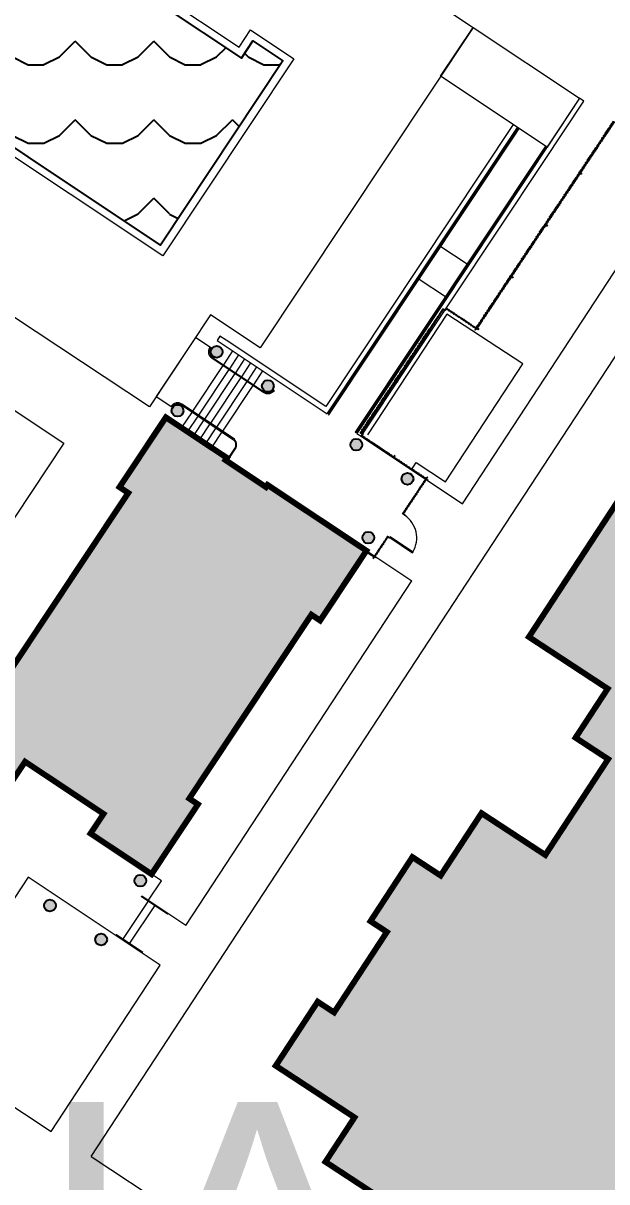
# Model space of a CAD drawing. Header units: feet. Extents: x 6763715 to 6770513, y 1886699 to 1891873.
# Drawn here: x 6766709.4 to 6766783.7, y 1888007.8 to 1888155.3 of the extents above; entities that cross this region are included whole.
import ezdxf

# ---------------------------------------------------------------- set-up
doc = ezdxf.new("R2010")
doc.units = ezdxf.units.FT
doc.header["$LTSCALE"] = 48
doc.header["$MEASUREMENT"] = 0
for name, color, linetype, lineweight in [('0-VBALLCRT', 3, 'Continuous', 0), ('C-BLDG-HTCH', 253, 'Continuous', 0), ('C-BLDG-IDEN', 7, 'Continuous', 50), ('FENCE', 6, 'CLFN', 0), ('L-SITE-WALK', 6, 'Continuous', 0), ('L-SITE-WALL', 32, 'Continuous', 0)]:
    doc.layers.add(name, color=color, linetype=linetype, lineweight=lineweight)
doc.layers.add('C-BLDG', color=7, linetype='Continuous')
doc.layers.add('L-SITE-POOL', color=150, linetype='Continuous')
doc.styles.add('Campus_Base_Map_NEW$0$STANDARD', font='arial.ttf', dxfattribs={"height": 3.8})
doc.styles.get("Standard").update_dxf_attribs({"font": 'arial.ttf'})
doc.linetypes.add('CLFN', pattern='A,0.25,0.1,["X",Standard,S=0.12,R=0,X=0,Y=-0.09],0.1,0.25', length=0.7)

# ---------------------------------------------------------------- blocks, each defined once
blk = doc.blocks.new('A$C63C72EB0')
at = {"layer": 'FENCE', "lineweight": 25}
for p, q in [((1, 1.5), (5, 1.5)), ((1, 0.5), (5, 0.5)), ((5.5, 1.5), (9.5, 1.5)), ((5.5, 0.5), (9.5, 0.5)), ((10, 1.5), (14, 1.5)), ((10, 0.5), (14, 0.5)), ((14.5, 1.5), (18.5, 1.5)), ((14.5, 0.5), (18.5, 0.5)), ((19, 1.5), (23, 1.5)), ((19, 0.5), (23, 0.5)), ((23.5, 1.5), (27.5, 1.5)), ((23.5, 0.5), (27.5, 0.5)), ((28, 1.5), (32, 1.5)), ((28, 0.5), (32, 0.5)), ((32.5, 1.5), (36.5, 1.5)), ((32.5, 0.5), (36.5, 0.5)), ((37, 1.5), (41, 1.5)), ((37, 0.5), (41, 0.5)), ((41.5, 1.5), (45.5, 1.5)), ((41.5, 0.5), (45.5, 0.5)), ((46, 1.5), (50, 1.5)), ((46, 0.5), (50, 0.5)), ((50.5, 1.5), (54.5, 1.5)), ((50.5, 0.5), (54.5, 0.5)), ((55, 1.5), (59, 1.5)), ((55, 0.5), (59, 0.5)), ((59.5, 1.5), (63.5, 1.5)), ((59.5, 0.5), (63.5, 0.5)), ((64, 1.5), (68, 1.5)), ((64, 0.5), (68, 0.5)), ((68.5, 1.5), (72.5, 1.5)), ((68.5, 0.5), (72.5, 0.5)), ((73, 1.5), (77, 1.5)), ((73, 0.5), (77, 0.5)), ((77.5, 1.5), (81.5, 1.5)), ((77.5, 0.5), (81.5, 0.5)), ((82, 1.5), (86, 1.5)), ((82, 0.5), (86, 0.5)), ((86.5, 1.5), (90.5, 1.5)), ((86.5, 0.5), (90.5, 0.5)), ((91, 1.5), (95, 1.5)), ((91, 0.5), (95, 0.5))]:
    blk.add_line(p, q, dxfattribs=at)
for points in [[(0, 4), (0, 0), (1, 0), (1, 4), (0, 4)], [(5, 2), (5, 0), (5.5, 0), (5.5, 2), (5, 2)], [(9.5, 2), (9.5, 0), (10, 0), (10, 2), (9.5, 2)], [(14, 2), (14, 0), (14.5, 0), (14.5, 2), (14, 2)], [(18.5, 2), (18.5, 0), (19, 0), (19, 2), (18.5, 2)], [(23, 2), (23, 0), (23.5, 0), (23.5, 2), (23, 2)], [(27.5, 2), (27.5, 0), (28, 0), (28, 2), (27.5, 2)], [(32, 2), (32, 0), (32.5, 0), (32.5, 2), (32, 2)], [(36.5, 2), (36.5, 0), (37, 0), (37, 2), (36.5, 2)], [(41, 2), (41, 0), (41.5, 0), (41.5, 2), (41, 2)], [(45.5, 2), (45.5, 0), (46, 0), (46, 2), (45.5, 2)], [(50, 2), (50, 0), (50.5, 0), (50.5, 2), (50, 2)], [(54.5, 2), (54.5, 0), (55, 0), (55, 2), (54.5, 2)], [(59, 2), (59, 0), (59.5, 0), (59.5, 2), (59, 2)], [(63.5, 2), (63.5, 0), (64, 0), (64, 2), (63.5, 2)], [(68, 2), (68, 0), (68.5, 0), (68.5, 2), (68, 2)], [(72.5, 2), (72.5, 0), (73, 0), (73, 2), (72.5, 2)], [(77, 2), (77, 0), (77.5, 0), (77.5, 2), (77, 2)], [(81.5, 2), (81.5, 0), (82, 0), (82, 2), (81.5, 2)], [(86, 2), (86, 0), (86.5, 0), (86.5, 2), (86, 2)], [(90.5, 2), (90.5, 0), (91, 0), (91, 2), (90.5, 2)]]:
    blk.add_lwpolyline(points, dxfattribs=at)

msp = doc.modelspace()

# ---------------------------------------------------------------- hatches: boundary and pattern name
at = {"layer": 'C-BLDG-HTCH'}
h = msp.add_hatch(color=256, dxfattribs=at)
h.paths.add_polyline_path([(6766963.42, 1887822.84), (6766953.4, 1887829.44), (6766935.93, 1887802.93), (6766945.95, 1887796.33), (6766937.3, 1887783.26), (6766920.62, 1887794.25), (6766928.29, 1887805.81), (6766922.03, 1887809.94), (6766928.63, 1887819.96), (6766902.12, 1887837.43), (6766895.52, 1887827.41), (6766887.41, 1887832.75), (6766889.41, 1887835.78), (6766866.44, 1887850.92), (6766862.34, 1887844.69), (6766852.32, 1887851.3), (6766834.84, 1887824.79), (6766844.86, 1887818.18), (6766840.76, 1887811.96), (6766860.66, 1887798.84), (6766865.23, 1887805.79), (6766876.41, 1887798.49), (6766869.8, 1887788.47), (6766896.31, 1887771), (6766902.92, 1887781.02), (6766909.14, 1887776.91), (6766912.05, 1887781.33), (6766928.79, 1887770.3), (6766921.34, 1887758.99), (6766931.74, 1887752.14), (6766931.19, 1887751.3), (6766943.65, 1887743.09), (6766944.2, 1887743.92), (6766954.59, 1887737.07), (6766972.26, 1887763.85), (6766967.94, 1887766.7), (6766974.89, 1887777.25), (6766984.91, 1887770.65), (6767002.38, 1887797.15), (6766992.43, 1887803.86), (6766996.52, 1887810.05), (6767001.94, 1887806.48), (6767009.85, 1887818.48), (6767004.43, 1887822.06), (6767008.37, 1887828.04), (6767018.39, 1887821.44), (6767035.86, 1887847.95), (6767025.84, 1887854.55), (6767032.8, 1887865.1), (6767037.12, 1887862.25), (6767054.78, 1887889.04), (6767044.38, 1887895.89), (6767044.93, 1887896.73), (6767032.46, 1887904.94), (6767031.91, 1887904.11), (6767021.51, 1887910.97), (6767014.06, 1887899.67), (6766997.36, 1887910.67), (6767000.27, 1887915.08), (6766994.04, 1887919.19), (6767000.65, 1887929.21), (6766974.14, 1887946.68), (6766967.54, 1887936.66), (6766956.39, 1887944.08), (6766960.97, 1887951.02), (6766941.07, 1887964.14), (6766936.97, 1887957.91), (6766926.95, 1887964.52), (6766909.47, 1887938.01), (6766919.49, 1887931.4), (6766915.39, 1887925.18), (6766938.35, 1887910.04), (6766940.35, 1887913.06), (6766948.46, 1887907.72), (6766941.85, 1887897.7), (6766968.36, 1887880.23), (6766974.97, 1887890.25), (6766980.95, 1887886.3), (6766981.23, 1887886.12), (6766988.83, 1887897.73), (6767005.53, 1887886.72), (6766996.9, 1887873.63), (6766986.88, 1887880.23), (6766969.41, 1887853.72), (6766979.43, 1887847.12), (6766963.49, 1887822.94)])
h.paths.add_polyline_path([(6766862.37, 1887943.39), (6766852.34, 1887949.97), (6766848.64, 1887944.33), (6766824.59, 1887960.09), (6766828.29, 1887965.73), (6766818.26, 1887972.31), (6766823.6, 1887980.47), (6766825.69, 1887979.1), (6766832.41, 1887989.34), (6766830.32, 1887990.71), (6766835.67, 1887998.87), (6766839.25, 1887996.51), (6766849.67, 1888012.4), (6766853.64, 1888009.8), (6766860.53, 1888020.3), (6766850.49, 1888026.88), (6766867.9, 1888053.43), (6766877.93, 1888046.85), (6766893.74, 1888070.96), (6766883.7, 1888077.54), (6766901.11, 1888104.09), (6766911.15, 1888097.52), (6766916.47, 1888105.63), (6766913.44, 1888107.62), (6766928.52, 1888130.63), (6766934.76, 1888126.54), (6766941.34, 1888136.58), (6766967.89, 1888119.17), (6766961.31, 1888109.13), (6766967.55, 1888105.04), (6766959.69, 1888093.06), (6766956.66, 1888095.04), (6766951.45, 1888087.1), (6766947.48, 1888089.7), (6766940.14, 1888078.51), (6766950.18, 1888071.93), (6766932.77, 1888045.38), (6766922.73, 1888051.96), (6766918.6, 1888045.65), (6766923.89, 1888042.18), (6766916.15, 1888030.36), (6766910.85, 1888033.84), (6766906.92, 1888027.84), (6766916.96, 1888021.26), (6766899.55, 1887994.71), (6766889.52, 1888001.29), (6766885.43, 1887995.05), (6766881.28, 1887997.77), (6766873.28, 1887985.56), (6766873.32, 1887985.54), (6766881.4, 1887980.24), (6766876.19, 1887972.3), (6766879.78, 1887969.95), (6766874.44, 1887961.79), (6766872.34, 1887963.16), (6766865.63, 1887952.92), (6766867.72, 1887951.55), (6766862.37, 1887943.39), (6766867.72, 1887951.55)])
h.paths.add_polyline_path([(6766741.53, 1888022.62), (6766751.56, 1888016.04), (6766747.86, 1888010.39), (6766771.91, 1887994.63), (6766775.61, 1888000.27), (6766785.64, 1887993.7), (6766790.99, 1888001.85), (6766788.9, 1888003.22), (6766795.61, 1888013.47), (6766797.7, 1888012.09), (6766803.05, 1888020.25), (6766799.46, 1888022.6), (6766809.88, 1888038.49), (6766805.9, 1888041.1), (6766812.79, 1888051.59), (6766822.82, 1888045.01), (6766840.23, 1888071.57), (6766830.19, 1888078.15), (6766846, 1888102.26), (6766856.04, 1888095.68), (6766873.44, 1888122.23), (6766863.41, 1888128.81), (6766868.73, 1888136.93), (6766871.76, 1888134.94), (6766886.84, 1888157.95), (6766880.61, 1888162.04), (6766887.19, 1888172.08), (6766860.63, 1888189.48), (6766854.05, 1888179.45), (6766847.82, 1888183.54), (6766839.96, 1888171.55), (6766842.99, 1888169.56), (6766837.78, 1888161.62), (6766841.75, 1888159.01), (6766834.42, 1888147.82), (6766824.38, 1888154.4), (6766806.97, 1888127.84), (6766817.01, 1888121.27), (6766812.88, 1888114.96), (6766807.58, 1888118.43), (6766799.83, 1888106.62), (6766805.13, 1888103.15), (6766801.2, 1888097.15), (6766791.16, 1888103.73), (6766773.76, 1888077.18), (6766783.79, 1888070.6), (6766779.7, 1888064.36), (6766783.85, 1888061.64), (6766775.85, 1888049.44), (6766775.82, 1888049.46), (6766767.73, 1888054.76), (6766762.52, 1888046.82), (6766758.93, 1888049.17), (6766753.59, 1888041.01), (6766755.68, 1888039.64), (6766748.96, 1888029.4), (6766746.87, 1888030.77), (6766741.53, 1888022.62), (6766746.87, 1888030.77)])
h.paths.add_polyline_path([(6766800.47, 1887926.03), (6766793.89, 1887916), (6766787.66, 1887920.08), (6766779.8, 1887908.1), (6766782.83, 1887906.11), (6766777.62, 1887898.16), (6766781.59, 1887895.56), (6766774.25, 1887884.37), (6766764.22, 1887890.95), (6766746.81, 1887864.39), (6766756.85, 1887857.81), (6766752.71, 1887851.51), (6766749.58, 1887853.56), (6766741.83, 1887841.75), (6766744.97, 1887839.69), (6766741.04, 1887833.7), (6766731, 1887840.28), (6766713.6, 1887813.73), (6766723.63, 1887807.15), (6766719.54, 1887800.91), (6766724.42, 1887797.71), (6766716.42, 1887785.51), (6766707.57, 1887791.31), (6766702.36, 1887783.36), (6766698.77, 1887785.72), (6766693.43, 1887777.56), (6766695.52, 1887776.19), (6766688.8, 1887765.95), (6766686.71, 1887767.32), (6766681.37, 1887759.16), (6766691.4, 1887752.59), (6766687.7, 1887746.94), (6766711.74, 1887731.18), (6766715.45, 1887736.82), (6766725.48, 1887730.24), (6766730.83, 1887738.4), (6766728.74, 1887739.77), (6766735.45, 1887750.01), (6766737.54, 1887748.64), (6766742.89, 1887756.8), (6766739.3, 1887759.15), (6766749.72, 1887775.04), (6766745.74, 1887777.64), (6766752.62, 1887788.14), (6766762.66, 1887781.56), (6766780.07, 1887808.11), (6766770.03, 1887814.69), (6766785.84, 1887838.81), (6766795.88, 1887832.23), (6766813.28, 1887858.78), (6766803.25, 1887865.36), (6766808.57, 1887873.48), (6766811.6, 1887871.49), (6766826.68, 1887894.5), (6766820.45, 1887898.59), (6766827.02, 1887908.62)])
h.paths.add_polyline_path([(6766610.33, 1888050.68), (6766603.76, 1888040.64), (6766597.52, 1888044.73), (6766589.66, 1888032.74), (6766592.33, 1888030.99), (6766587.13, 1888023.05), (6766591.46, 1888020.21), (6766584.12, 1888009.01), (6766574.08, 1888015.59), (6766556.67, 1887989.04), (6766566.71, 1887982.46), (6766558.49, 1887969.92), (6766548.45, 1887976.5), (6766531.04, 1887949.94), (6766541.08, 1887943.36), (6766532.86, 1887930.82), (6766522.82, 1887937.4), (6766505.41, 1887910.85), (6766515.45, 1887904.27), (6766511.36, 1887898.03), (6766515.78, 1887895.13), (6766504.81, 1887878.41), (6766493.49, 1887885.83), (6766486.66, 1887875.41), (6766485.83, 1887875.95), (6766477.64, 1887863.47), (6766478.48, 1887862.92), (6766471.66, 1887852.51), (6766498.48, 1887834.91), (6766501.32, 1887839.24), (6766511.89, 1887832.32), (6766505.31, 1887822.28), (6766531.86, 1887804.87), (6766538.44, 1887814.91), (6766544.75, 1887810.77), (6766542.6, 1887807.5), (6766554.62, 1887799.62), (6766556.77, 1887802.89), (6766562.76, 1887798.96), (6766556.18, 1887788.93), (6766582.74, 1887771.52), (6766589.31, 1887781.56), (6766599.88, 1887774.63), (6766597.04, 1887770.3), (6766623.88, 1887752.72), (6766630.71, 1887763.13), (6766631.54, 1887762.58), (6766639.73, 1887775.06), (6766638.89, 1887775.61), (6766645.72, 1887786.03), (6766634.4, 1887793.45), (6766645.37, 1887810.18), (6766649.79, 1887807.28), (6766653.87, 1887813.52), (6766663.91, 1887806.94), (6766681.32, 1887833.49), (6766671.28, 1887840.07), (6766679.51, 1887852.62), (6766689.54, 1887846.04), (6766706.95, 1887872.59), (6766696.91, 1887879.17), (6766705.14, 1887891.71), (6766715.17, 1887885.14), (6766732.58, 1887911.69), (6766722.54, 1887918.27), (6766729.88, 1887929.46), (6766734.21, 1887926.62), (6766739.42, 1887934.57), (6766742.09, 1887932.81), (6766749.95, 1887944.8), (6766743.71, 1887948.89), (6766750.29, 1887958.93), (6766723.74, 1887976.33), (6766717.16, 1887966.3), (6766710.92, 1887970.39), (6766695.84, 1887947.38), (6766698.87, 1887945.39), (6766693.55, 1887937.27), (6766683.52, 1887943.85), (6766666.11, 1887917.3), (6766676.14, 1887910.72), (6766667.92, 1887898.18), (6766657.88, 1887904.76), (6766640.48, 1887878.2), (6766650.51, 1887871.62), (6766642.29, 1887859.08), (6766632.25, 1887865.66), (6766614.85, 1887839.1), (6766624.88, 1887832.53), (6766620.79, 1887826.29), (6766632.4, 1887818.68), (6766621.43, 1887801.95), (6766608.32, 1887810.55), (6766614.9, 1887820.59), (6766588.35, 1887837.99), (6766581.77, 1887827.96), (6766557.45, 1887843.9), (6766564.03, 1887853.94), (6766537.47, 1887871.34), (6766530.89, 1887861.31), (6766517.78, 1887869.9), (6766528.75, 1887886.63), (6766540.35, 1887879.02), (6766544.44, 1887885.26), (6766554.48, 1887878.68), (6766571.88, 1887905.23), (6766561.85, 1887911.81), (6766570.07, 1887924.36), (6766580.11, 1887917.78), (6766597.51, 1887944.33), (6766587.48, 1887950.91), (6766595.7, 1887963.46), (6766605.74, 1887956.88), (6766623.15, 1887983.43), (6766613.11, 1887990.01), (6766618.43, 1887998.13), (6766621.46, 1887996.14), (6766636.55, 1888019.15), (6766630.31, 1888023.23), (6766636.89, 1888033.27)])
h = msp.add_hatch(color=256, dxfattribs=at)
h.dxf.hatch_style = 1
h.paths.add_polyline_path([(6766721.64, 1888096.25), (6766727.54, 1888105.13), (6766735.32, 1888099.97), (6766735.13, 1888099.69), (6766740.29, 1888096.25), (6766740.48, 1888096.53), (6766753.08, 1888088.16), (6766747.18, 1888079.27), (6766746.07, 1888080.01), (6766730.52, 1888056.62), (6766731.63, 1888055.89), (6766725.72, 1888047), (6766717.95, 1888052.17), (6766719.61, 1888054.67), (6766709.62, 1888061.31), (6766707.96, 1888058.81), (6766700.19, 1888063.98), (6766706.09, 1888072.86), (6766707.2, 1888072.12), (6766722.75, 1888095.51)])
edge = h.paths.add_edge_path()
edge.add_arc((6766719.3, 1888038.68), 0.75, 0, 360)
edge = h.paths.add_edge_path()
edge.add_arc((6766712.78, 1888043.01), 0.75, 0, 360)
edge = h.paths.add_edge_path()
edge.add_arc((6766724.29, 1888046.17), 0.75, 0, 360)
edge = h.paths.add_edge_path(flags=17)
edge.add_arc((6766701.54, 1888050.49), 0.75, 0, 360)
edge = h.paths.add_edge_path()
edge.add_arc((6766695.02, 1888054.83), 0.75, 0, 360)
edge = h.paths.add_edge_path()
edge.add_arc((6766700, 1888062.32), 0.75, 0, 360)
edge = h.paths.add_edge_path()
edge.add_arc((6766753.31, 1888089.82), 0.75, 0, 360)
edge = h.paths.add_edge_path()
edge.add_arc((6766758.3, 1888097.31), 0.75, 0, 360)
edge = h.paths.add_edge_path(flags=17)
edge.add_arc((6766751.78, 1888101.65), 0.75, 0, 360)
edge = h.paths.add_edge_path()
edge.add_arc((6766740.53, 1888109.12), 0.75, 0, 360)
edge = h.paths.add_edge_path()
edge.add_arc((6766734.01, 1888113.46), 0.75, 0, 360)
edge = h.paths.add_edge_path()
edge.add_arc((6766729.03, 1888105.97), 0.75, 0, 360)
at = {"layer": 'L-SITE-POOL'}
h = msp.add_hatch(dxfattribs=at)
h.set_pattern_fill('SITEWORK_WATER', color=256, scale=10, style=0, pattern_type=2)
h.set_pattern_definition([(0, (-9e-11, 0), (0, 10), [2, -8]), (45, (4, 1), (9e-16, 10), [2.828427125, -11.3137085]), (135, (8, 1), (-10, 9e-16), [2.828427125, -11.3137085]), (26.5650512, (2, 0), (9.9999999978, 8.5e-09), [2.236, -20.12467977]), (333.4349488, (8, 1), (9.9999999978, -8.5e-09), [2.236, -20.12467977])])
h.paths.add_polyline_path([(6766742.44, 1888150.48), (6766738.61, 1888153.03), (6766737.15, 1888150.83), (6766707.24, 1888170.72), (6766693.12, 1888149.5), (6766726.87, 1888127.06)])

# ---------------------------------------------------------------- linework, layer by layer
at = {"layer": '0-VBALLCRT'}
msp.add_lwpolyline([(6766664.58, 1888135.05), (6766714.56, 1888101.85), (6766697.97, 1888076.86), (6766647.99, 1888110.06)], close=True, dxfattribs=at)
at = {"layer": 'C-BLDG', "const_width": 0.75}
msp.add_lwpolyline([(6766721.64, 1888096.25), (6766727.54, 1888105.13), (6766735.32, 1888099.97), (6766735.13, 1888099.69), (6766740.29, 1888096.25), (6766740.48, 1888096.53), (6766753.08, 1888088.16), (6766747.18, 1888079.27), (6766746.07, 1888080.01), (6766730.52, 1888056.62), (6766731.63, 1888055.89), (6766725.72, 1888047), (6766717.95, 1888052.17), (6766719.61, 1888054.67), (6766709.62, 1888061.31), (6766707.96, 1888058.81), (6766700.19, 1888063.98), (6766706.09, 1888072.86), (6766707.2, 1888072.12), (6766722.75, 1888095.51)], close=True, dxfattribs=at)
msp.add_lwpolyline([(6766791.16, 1888103.73), (6766773.76, 1888077.18), (6766783.79, 1888070.6), (6766779.7, 1888064.36), (6766783.85, 1888061.64), (6766775.85, 1888049.44), (6766775.82, 1888049.46), (6766767.73, 1888054.76), (6766762.52, 1888046.82), (6766758.93, 1888049.17), (6766753.59, 1888041.01), (6766755.68, 1888039.64), (6766748.96, 1888029.4), (6766746.87, 1888030.77), (6766741.53, 1888022.62), (6766746.87, 1888030.77), (6766741.53, 1888022.62), (6766751.56, 1888016.04), (6766747.86, 1888010.39), (6766771.91, 1887994.63)], dxfattribs=at)
at = {"layer": 'C-BLDG'}
for centre in [(6766734.01, 1888113.46), (6766740.53, 1888109.12), (6766729.03, 1888105.97), (6766751.78, 1888101.65), (6766751.78, 1888101.65), (6766758.3, 1888097.31), (6766758.3, 1888097.31), (6766753.31, 1888089.82), (6766724.29, 1888046.17), (6766712.78, 1888043.01), (6766719.3, 1888038.68)]:
    msp.add_circle(centre, 0.75, dxfattribs=at)
at = {"layer": 'FENCE'}
for p, q in [((6766761.98, 1888117.66), (6766762.17, 1888117.94)), ((6766762.05, 1888117.61), (6766762.24, 1888117.89)), ((6766762.19, 1888117.97), (6766762.37, 1888118.25)), ((6766762.26, 1888117.93), (6766762.44, 1888118.2)), ((6766762.4, 1888118.28), (6766762.58, 1888118.56)), ((6766762.47, 1888118.24), (6766762.65, 1888118.52)), ((6766762.61, 1888118.6), (6766762.79, 1888118.87)), ((6766762.67, 1888118.55), (6766762.86, 1888118.83)), ((6766763.54, 1888118.73), (6766763.26, 1888118.91)), ((6766763.59, 1888118.79), (6766763.31, 1888118.98)), ((6766763.85, 1888118.52), (6766763.58, 1888118.7)), ((6766763.9, 1888118.59), (6766763.62, 1888118.77)), ((6766764.17, 1888118.31), (6766763.89, 1888118.49)), ((6766764.21, 1888118.38), (6766763.93, 1888118.56)), ((6766764.48, 1888118.1), (6766764.2, 1888118.29)), ((6766764.52, 1888118.17), (6766764.25, 1888118.36)), ((6766764.79, 1888117.89), (6766764.51, 1888118.08)), ((6766764.84, 1888117.96), (6766764.56, 1888118.15)), ((6766765.15, 1888117.76), (6766764.87, 1888117.94)), ((6766761.15, 1888116.41), (6766761.34, 1888116.69)), ((6766761.22, 1888116.37), (6766761.41, 1888116.64)), ((6766761.36, 1888116.72), (6766761.54, 1888117)), ((6766761.43, 1888116.68), (6766761.61, 1888116.95)), ((6766761.57, 1888117.04), (6766761.75, 1888117.31)), ((6766761.64, 1888116.99), (6766761.82, 1888117.27)), ((6766761.77, 1888117.35), (6766761.96, 1888117.63)), ((6766761.84, 1888117.3), (6766762.03, 1888117.58)), ((6766765.1, 1888117.69), (6766764.82, 1888117.87)), ((6766765.41, 1888117.48), (6766765.14, 1888117.66)), ((6766765.46, 1888117.55), (6766765.18, 1888117.73)), ((6766765.73, 1888117.27), (6766765.45, 1888117.46)), ((6766765.77, 1888117.34), (6766765.5, 1888117.53)), ((6766766.04, 1888117.06), (6766765.76, 1888117.25)), ((6766766.08, 1888117.13), (6766765.81, 1888117.32)), ((6766766.35, 1888116.86), (6766766.07, 1888117.04)), ((6766766.4, 1888116.93), (6766766.12, 1888117.11)), ((6766766.66, 1888116.65), (6766766.39, 1888116.83)), ((6766766.71, 1888116.72), (6766766.43, 1888116.9)), ((6766766.98, 1888116.44), (6766766.7, 1888116.63)), ((6766767.02, 1888116.51), (6766766.74, 1888116.69)), ((6766752.77, 1888102.52), (6766752.49, 1888102.71)), ((6766752.81, 1888102.59), (6766752.53, 1888102.78)), ((6766753.08, 1888102.32), (6766752.8, 1888102.5)), ((6766753.12, 1888102.38), (6766752.85, 1888102.57)), ((6766753.39, 1888102.11), (6766753.11, 1888102.29)), ((6766753.44, 1888102.18), (6766753.16, 1888102.36)), ((6766753.7, 1888101.9), (6766753.42, 1888102.08)), ((6766753.75, 1888101.97), (6766753.47, 1888102.15)), ((6766754.01, 1888101.69), (6766753.74, 1888101.88)), ((6766754.06, 1888101.76), (6766753.78, 1888101.95)), ((6766754.37, 1888101.55), (6766754.1, 1888101.74)), ((6766754.33, 1888101.48), (6766754.05, 1888101.67)), ((6766754.64, 1888101.28), (6766754.36, 1888101.46)), ((6766754.69, 1888101.35), (6766754.41, 1888101.53)), ((6766754.95, 1888101.07), (6766754.67, 1888101.25)), ((6766755, 1888101.14), (6766754.72, 1888101.32)), ((6766755.26, 1888100.86), (6766754.99, 1888101.05)), ((6766755.31, 1888100.93), (6766755.03, 1888101.12)), ((6766755.58, 1888100.65), (6766755.3, 1888100.84)), ((6766755.62, 1888100.72), (6766755.34, 1888100.91)), ((6766755.89, 1888100.45), (6766755.61, 1888100.63)), ((6766755.93, 1888100.52), (6766755.66, 1888100.7)), ((6766756.2, 1888100.24), (6766755.92, 1888100.42)), ((6766756.25, 1888100.31), (6766755.97, 1888100.49)), ((6766756.51, 1888100.03), (6766756.24, 1888100.22)), ((6766756.56, 1888100.1), (6766756.28, 1888100.28)), ((6766756.58, 1888099.98), (6766756.86, 1888099.8)), ((6766756.63, 1888100.05), (6766756.91, 1888099.87)), ((6766756.89, 1888099.78), (6766757.17, 1888099.59)), ((6766756.94, 1888099.85), (6766757.22, 1888099.66)), ((6766757.21, 1888099.57), (6766757.48, 1888099.38)), ((6766757.25, 1888099.64), (6766757.53, 1888099.45)), ((6766757.52, 1888099.36), (6766757.8, 1888099.18)), ((6766757.56, 1888099.43), (6766757.84, 1888099.25)), ((6766757.83, 1888099.15), (6766758.11, 1888098.97)), ((6766757.88, 1888099.22), (6766758.15, 1888099.04)), ((6766758.14, 1888098.95), (6766758.42, 1888098.76)), ((6766758.19, 1888099.02), (6766758.47, 1888098.83)), ((6766758.46, 1888098.74), (6766758.73, 1888098.55)), ((6766758.5, 1888098.81), (6766758.78, 1888098.62)), ((6766758.77, 1888098.53), (6766759.05, 1888098.35)), ((6766758.81, 1888098.6), (6766759.09, 1888098.42)), ((6766759.08, 1888098.32), (6766759.36, 1888098.14)), ((6766759.13, 1888098.39), (6766759.4, 1888098.21)), ((6766759.39, 1888098.12), (6766759.67, 1888097.93)), ((6766759.44, 1888098.19), (6766759.72, 1888098)), ((6766759.7, 1888097.91), (6766759.98, 1888097.72)), ((6766759.75, 1888097.98), (6766760.03, 1888097.79)), ((6766760.02, 1888097.7), (6766760.29, 1888097.52)), ((6766760.06, 1888097.77), (6766760.34, 1888097.59)), ((6766760.33, 1888097.49), (6766760.61, 1888097.31)), ((6766760.38, 1888097.56), (6766760.65, 1888097.38)), ((6766760.43, 1888096.97), (6766760.62, 1888097.25)), ((6766759.6, 1888095.72), (6766759.79, 1888096)), ((6766759.67, 1888095.68), (6766759.86, 1888095.96)), ((6766759.81, 1888096.04), (6766760, 1888096.31)), ((6766759.88, 1888095.99), (6766760.06, 1888096.27)), ((6766760.02, 1888096.35), (6766760.2, 1888096.63)), ((6766760.09, 1888096.3), (6766760.27, 1888096.58)), ((6766760.23, 1888096.66), (6766760.41, 1888096.94)), ((6766760.3, 1888096.61), (6766760.48, 1888096.89)), ((6766760.5, 1888096.93), (6766760.69, 1888097.2)), ((6766758.56, 1888094.16), (6766758.75, 1888094.44)), ((6766758.63, 1888094.12), (6766758.82, 1888094.39)), ((6766758.77, 1888094.47), (6766758.96, 1888094.75)), ((6766758.84, 1888094.43), (6766759.03, 1888094.71)), ((6766758.98, 1888094.79), (6766759.16, 1888095.06)), ((6766759.05, 1888094.74), (6766759.23, 1888095.02)), ((6766759.19, 1888095.1), (6766759.37, 1888095.38)), ((6766759.26, 1888095.05), (6766759.44, 1888095.33)), ((6766759.4, 1888095.41), (6766759.58, 1888095.69)), ((6766759.46, 1888095.37), (6766759.65, 1888095.64)), ((6766757.73, 1888092.91), (6766757.92, 1888093.19)), ((6766757.8, 1888092.87), (6766757.99, 1888093.14)), ((6766757.94, 1888093.23), (6766758.13, 1888093.5)), ((6766758.01, 1888093.18), (6766758.2, 1888093.46)), ((6766758.15, 1888093.54), (6766758.33, 1888093.82)), ((6766758.22, 1888093.49), (6766758.4, 1888093.77)), ((6766758.36, 1888093.85), (6766758.54, 1888094.13)), ((6766758.43, 1888093.8), (6766758.61, 1888094.08)), ((6766755.57, 1888089.65), (6766755.75, 1888089.93)), ((6766755.63, 1888089.61), (6766755.82, 1888089.88)), ((6766754.73, 1888088.4), (6766754.92, 1888088.68)), ((6766754.8, 1888088.36), (6766754.99, 1888088.63)), ((6766754.94, 1888088.72), (6766755.13, 1888088.99)), ((6766755.01, 1888088.67), (6766755.2, 1888088.95)), ((6766755.15, 1888089.03), (6766755.33, 1888089.31)), ((6766755.22, 1888088.98), (6766755.4, 1888089.26)), ((6766755.36, 1888089.34), (6766755.54, 1888089.62)), ((6766755.43, 1888089.29), (6766755.61, 1888089.57)), ((6766753.11, 1888087.99), (6766753.38, 1888087.8)), ((6766753.15, 1888088.05), (6766753.43, 1888087.87)), ((6766753.42, 1888087.78), (6766753.7, 1888087.59)), ((6766753.46, 1888087.85), (6766753.74, 1888087.66)), ((6766753.73, 1888087.57), (6766754.01, 1888087.39)), ((6766753.78, 1888087.64), (6766754.05, 1888087.45)), ((6766754.11, 1888087.47), (6766754.3, 1888087.74)), ((6766754.18, 1888087.42), (6766754.37, 1888087.7)), ((6766754.32, 1888087.78), (6766754.5, 1888088.06)), ((6766754.39, 1888087.73), (6766754.57, 1888088.01)), ((6766754.53, 1888088.09), (6766754.71, 1888088.37)), ((6766754.6, 1888088.04), (6766754.78, 1888088.32))]:
    msp.add_line(p, q, dxfattribs=at)
for points in [[(6766762.27, 1888117.87), (6766762.13, 1888117.96), (6766762.16, 1888118), (6766762.29, 1888117.9), (6766762.27, 1888117.87)], [(6766762.48, 1888118.18), (6766762.34, 1888118.27), (6766762.36, 1888118.31), (6766762.5, 1888118.22), (6766762.48, 1888118.18)], [(6766762.69, 1888118.49), (6766762.55, 1888118.59), (6766762.57, 1888118.62), (6766762.71, 1888118.53), (6766762.69, 1888118.49)], [(6766762.8, 1888118.97), (6766763.08, 1888118.78), (6766763.03, 1888118.71), (6766762.76, 1888118.9), (6766762.8, 1888118.97)], [(6766763.15, 1888118.74), (6766763.33, 1888119.01), (6766763.26, 1888119.06), (6766763.08, 1888118.78), (6766763.15, 1888118.74)], [(6766763.55, 1888118.67), (6766763.64, 1888118.81), (6766763.61, 1888118.83), (6766763.52, 1888118.69), (6766763.55, 1888118.67)], [(6766763.86, 1888118.46), (6766763.96, 1888118.6), (6766763.92, 1888118.62), (6766763.83, 1888118.48), (6766763.86, 1888118.46)], [(6766764.18, 1888118.25), (6766764.27, 1888118.39), (6766764.23, 1888118.41), (6766764.14, 1888118.28), (6766764.18, 1888118.25)], [(6766764.49, 1888118.04), (6766764.58, 1888118.18), (6766764.55, 1888118.21), (6766764.45, 1888118.07), (6766764.49, 1888118.04)], [(6766764.8, 1888117.84), (6766764.89, 1888117.98), (6766764.86, 1888118), (6766764.77, 1888117.86), (6766764.8, 1888117.84)], [(6766761.35, 1888116.18), (6766761.07, 1888116.36), (6766761.12, 1888116.43), (6766761.39, 1888116.25), (6766761.35, 1888116.18)], [(6766761.44, 1888116.62), (6766761.3, 1888116.71), (6766761.32, 1888116.75), (6766761.46, 1888116.65), (6766761.44, 1888116.62)], [(6766761.65, 1888116.93), (6766761.51, 1888117.02), (6766761.53, 1888117.06), (6766761.67, 1888116.97), (6766761.65, 1888116.93)], [(6766761.86, 1888117.24), (6766761.72, 1888117.34), (6766761.74, 1888117.37), (6766761.88, 1888117.28), (6766761.86, 1888117.24)], [(6766762.06, 1888117.56), (6766761.92, 1888117.65), (6766761.95, 1888117.68), (6766762.09, 1888117.59), (6766762.06, 1888117.56)], [(6766765.11, 1888117.63), (6766765.21, 1888117.77), (6766765.17, 1888117.79), (6766765.08, 1888117.65), (6766765.11, 1888117.63)], [(6766765.43, 1888117.42), (6766765.52, 1888117.56), (6766765.48, 1888117.58), (6766765.39, 1888117.44), (6766765.43, 1888117.42)], [(6766765.74, 1888117.21), (6766765.83, 1888117.35), (6766765.8, 1888117.38), (6766765.7, 1888117.24), (6766765.74, 1888117.21)], [(6766766.05, 1888117.01), (6766766.14, 1888117.14), (6766766.11, 1888117.17), (6766766.02, 1888117.03), (6766766.05, 1888117.01)], [(6766766.36, 1888116.8), (6766766.45, 1888116.94), (6766766.42, 1888116.96), (6766766.33, 1888116.82), (6766766.36, 1888116.8)], [(6766766.67, 1888116.59), (6766766.77, 1888116.73), (6766766.73, 1888116.75), (6766766.64, 1888116.61), (6766766.67, 1888116.59)], [(6766766.93, 1888116.22), (6766767.07, 1888116.43), (6766767.04, 1888116.55), (6766766.86, 1888116.27), (6766766.93, 1888116.22)], [(6766752.47, 1888102.67), (6766752.65, 1888102.95), (6766752.58, 1888103), (6766752.4, 1888102.72), (6766752.47, 1888102.67)], [(6766752.87, 1888102.6), (6766752.78, 1888102.46), (6766752.74, 1888102.49), (6766752.83, 1888102.63), (6766752.87, 1888102.6)], [(6766753.18, 1888102.4), (6766753.09, 1888102.26), (6766753.05, 1888102.28), (6766753.15, 1888102.42), (6766753.18, 1888102.4)], [(6766753.49, 1888102.19), (6766753.4, 1888102.05), (6766753.37, 1888102.07), (6766753.46, 1888102.21), (6766753.49, 1888102.19)], [(6766753.81, 1888101.98), (6766753.71, 1888101.84), (6766753.68, 1888101.87), (6766753.77, 1888102), (6766753.81, 1888101.98)], [(6766754.12, 1888101.77), (6766754.03, 1888101.63), (6766753.99, 1888101.66), (6766754.08, 1888101.8), (6766754.12, 1888101.77)], [(6766754.43, 1888101.57), (6766754.34, 1888101.43), (6766754.3, 1888101.45), (6766754.4, 1888101.59), (6766754.43, 1888101.57)], [(6766754.74, 1888101.36), (6766754.65, 1888101.22), (6766754.62, 1888101.24), (6766754.71, 1888101.38), (6766754.74, 1888101.36)], [(6766755.06, 1888101.15), (6766754.96, 1888101.01), (6766754.93, 1888101.03), (6766755.02, 1888101.17), (6766755.06, 1888101.15)], [(6766755.37, 1888100.94), (6766755.28, 1888100.8), (6766755.24, 1888100.83), (6766755.33, 1888100.97), (6766755.37, 1888100.94)], [(6766755.68, 1888100.73), (6766755.59, 1888100.6), (6766755.55, 1888100.62), (6766755.65, 1888100.76), (6766755.68, 1888100.73)], [(6766755.99, 1888100.53), (6766755.9, 1888100.39), (6766755.87, 1888100.41), (6766755.96, 1888100.55), (6766755.99, 1888100.53)], [(6766756.3, 1888100.32), (6766756.21, 1888100.18), (6766756.18, 1888100.2), (6766756.27, 1888100.34), (6766756.3, 1888100.32)], [(6766756.56, 1888099.95), (6766756.74, 1888100.23), (6766756.67, 1888100.27), (6766756.49, 1888100), (6766756.56, 1888099.95)], [(6766756.93, 1888099.9), (6766756.84, 1888099.77), (6766756.87, 1888099.74), (6766756.96, 1888099.88), (6766756.93, 1888099.9)], [(6766757.24, 1888099.7), (6766757.15, 1888099.56), (6766757.18, 1888099.53), (6766757.28, 1888099.67), (6766757.24, 1888099.7)], [(6766757.55, 1888099.49), (6766757.46, 1888099.35), (6766757.5, 1888099.33), (6766757.59, 1888099.47), (6766757.55, 1888099.49)], [(6766757.87, 1888099.28), (6766757.77, 1888099.14), (6766757.81, 1888099.12), (6766757.9, 1888099.26), (6766757.87, 1888099.28)], [(6766758.18, 1888099.07), (6766758.09, 1888098.93), (6766758.12, 1888098.91), (6766758.21, 1888099.05), (6766758.18, 1888099.07)], [(6766758.49, 1888098.87), (6766758.4, 1888098.73), (6766758.43, 1888098.7), (6766758.52, 1888098.84), (6766758.49, 1888098.87)], [(6766758.8, 1888098.66), (6766758.71, 1888098.52), (6766758.74, 1888098.5), (6766758.84, 1888098.64), (6766758.8, 1888098.66)], [(6766759.11, 1888098.45), (6766759.02, 1888098.31), (6766759.06, 1888098.29), (6766759.15, 1888098.43), (6766759.11, 1888098.45)], [(6766759.43, 1888098.24), (6766759.33, 1888098.1), (6766759.37, 1888098.08), (6766759.46, 1888098.22), (6766759.43, 1888098.24)], [(6766759.74, 1888098.04), (6766759.65, 1888097.9), (6766759.68, 1888097.87), (6766759.77, 1888098.01), (6766759.74, 1888098.04)], [(6766760.05, 1888097.83), (6766759.96, 1888097.69), (6766759.99, 1888097.67), (6766760.09, 1888097.8), (6766760.05, 1888097.83)], [(6766760.36, 1888097.62), (6766760.27, 1888097.48), (6766760.31, 1888097.46), (6766760.4, 1888097.6), (6766760.36, 1888097.62)], [(6766760.58, 1888097.27), (6766760.77, 1888097.55), (6766760.84, 1888097.5), (6766760.7, 1888097.3), (6766760.58, 1888097.27)], [(6766760.7, 1888097.3), (6766760.91, 1888097.16), (6766760.86, 1888097.09), (6766760.58, 1888097.27), (6766760.7, 1888097.3)], [(6766759.89, 1888095.93), (6766759.75, 1888096.02), (6766759.78, 1888096.06), (6766759.91, 1888095.97), (6766759.89, 1888095.93)], [(6766760.1, 1888096.24), (6766759.96, 1888096.34), (6766759.98, 1888096.37), (6766760.12, 1888096.28), (6766760.1, 1888096.24)], [(6766760.31, 1888096.56), (6766760.17, 1888096.65), (6766760.19, 1888096.68), (6766760.33, 1888096.59), (6766760.31, 1888096.56)], [(6766760.51, 1888096.87), (6766760.38, 1888096.96), (6766760.4, 1888097), (6766760.54, 1888096.9), (6766760.51, 1888096.87)], [(6766758.85, 1888094.37), (6766758.71, 1888094.46), (6766758.74, 1888094.5), (6766758.88, 1888094.41), (6766758.85, 1888094.37)], [(6766759.06, 1888094.68), (6766758.92, 1888094.78), (6766758.95, 1888094.81), (6766759.08, 1888094.72), (6766759.06, 1888094.68)], [(6766759.27, 1888095), (6766759.13, 1888095.09), (6766759.15, 1888095.12), (6766759.29, 1888095.03), (6766759.27, 1888095)], [(6766759.48, 1888095.31), (6766759.34, 1888095.4), (6766759.36, 1888095.43), (6766759.5, 1888095.34), (6766759.48, 1888095.31)], [(6766759.68, 1888095.62), (6766759.55, 1888095.71), (6766759.57, 1888095.75), (6766759.71, 1888095.65), (6766759.68, 1888095.62)], [(6766757.93, 1888092.68), (6766757.65, 1888092.87), (6766757.7, 1888092.94), (6766757.98, 1888092.75), (6766757.93, 1888092.68)], [(6766758.02, 1888093.12), (6766757.88, 1888093.21), (6766757.91, 1888093.25), (6766758.05, 1888093.16), (6766758.02, 1888093.12)], [(6766758.23, 1888093.43), (6766758.09, 1888093.53), (6766758.11, 1888093.56), (6766758.25, 1888093.47), (6766758.23, 1888093.43)], [(6766758.44, 1888093.75), (6766758.3, 1888093.84), (6766758.32, 1888093.87), (6766758.46, 1888093.78), (6766758.44, 1888093.75)], [(6766758.65, 1888094.06), (6766758.51, 1888094.15), (6766758.53, 1888094.19), (6766758.67, 1888094.09), (6766758.65, 1888094.06)], [(6766755.99, 1888089.77), (6766755.72, 1888089.95), (6766755.76, 1888090.02), (6766756.04, 1888089.84), (6766755.99, 1888089.77)], [(6766754.82, 1888088.3), (6766754.68, 1888088.39), (6766754.7, 1888088.43), (6766754.84, 1888088.33), (6766754.82, 1888088.3)], [(6766755.02, 1888088.61), (6766754.88, 1888088.7), (6766754.91, 1888088.74), (6766755.05, 1888088.65), (6766755.02, 1888088.61)], [(6766755.23, 1888088.92), (6766755.09, 1888089.02), (6766755.12, 1888089.05), (6766755.25, 1888088.96), (6766755.23, 1888088.92)], [(6766755.44, 1888089.24), (6766755.3, 1888089.33), (6766755.32, 1888089.36), (6766755.46, 1888089.27), (6766755.44, 1888089.24)], [(6766755.65, 1888089.55), (6766755.51, 1888089.64), (6766755.53, 1888089.68), (6766755.67, 1888089.58), (6766755.65, 1888089.55)], [(6766752.92, 1888087.86), (6766753.11, 1888088.14), (6766753.17, 1888088.09), (6766752.99, 1888087.81), (6766752.92, 1888087.86)], [(6766753.36, 1888087.77), (6766753.45, 1888087.9), (6766753.49, 1888087.88), (6766753.39, 1888087.74), (6766753.36, 1888087.77)], [(6766753.67, 1888087.56), (6766753.76, 1888087.7), (6766753.8, 1888087.67), (6766753.71, 1888087.54), (6766753.67, 1888087.56)], [(6766753.96, 1888087.17), (6766754.1, 1888087.37), (6766754.08, 1888087.49), (6766753.89, 1888087.21), (6766753.96, 1888087.17)], [(6766754.31, 1888087.24), (6766754.1, 1888087.37), (6766754.08, 1888087.49), (6766754.35, 1888087.3), (6766754.31, 1888087.24)], [(6766754.4, 1888087.67), (6766754.26, 1888087.77), (6766754.28, 1888087.8), (6766754.42, 1888087.71), (6766754.4, 1888087.67)], [(6766754.61, 1888087.99), (6766754.47, 1888088.08), (6766754.49, 1888088.11), (6766754.63, 1888088.02), (6766754.61, 1888087.99)]]:
    msp.add_lwpolyline(points, dxfattribs=at)
msp.add_lwpolyline([(6766758.95, 1888087.9), (6766759.01, 1888087.99), (6766756.1, 1888089.93), (6766756.04, 1888089.84)], close=True, dxfattribs=at)
msp.add_arc((6766755.96, 1888089.76), 3.52, 329.8603, 56.0922, dxfattribs=at)
at = {"layer": 'L-SITE-POOL'}
msp.add_lwpolyline([(6766707.24, 1888170.72), (6766737.15, 1888150.83), (6766738.61, 1888153.03), (6766742.44, 1888150.48), (6766726.87, 1888127.06), (6766693.12, 1888149.5)], close=True, dxfattribs=at)
at = {"layer": 'L-SITE-WALK', "lineweight": 0}
for p, q in [((6766765.3, 1888094.14), (6766835.99, 1888201.97)), ((6766726.42, 1888181.5), (6766766.65, 1888154.75)), ((6766766.65, 1888154.75), (6766739.53, 1888113.97)), ((6766762.34, 1888127.04), (6766762.45, 1888126.96)), ((6766762.55, 1888126.89), (6766765.9, 1888124.67)), ((6766766, 1888124.6), (6766766.1, 1888124.53)), ((6766759.57, 1888122.87), (6766759.68, 1888122.8)), ((6766759.79, 1888122.73), (6766763.13, 1888120.5)), ((6766763.23, 1888120.43), (6766763.33, 1888120.37)), ((6766718.02, 1888011.07), (6766788.64, 1888118.81)), ((6766733.23, 1888118.17), (6766725.46, 1888106.48)), ((6766739.53, 1888113.97), (6766733.23, 1888118.17)), ((6766736.04, 1888113.59), (6766734.87, 1888111.82)), ((6766736.8, 1888113.08), (6766735.63, 1888111.32)), ((6766737.57, 1888112.57), (6766736.39, 1888110.81)), ((6766738.33, 1888112.07), (6766737.16, 1888110.3)), ((6766734.8, 1888111.72), (6766730.94, 1888105.91)), ((6766735.56, 1888111.21), (6766731.7, 1888105.41)), ((6766736.32, 1888110.7), (6766732.46, 1888104.9)), ((6766739.09, 1888111.56), (6766737.92, 1888109.79)), ((6766739.86, 1888111.05), (6766738.68, 1888109.28)), ((6766737.09, 1888110.2), (6766733.23, 1888104.39)), ((6766737.85, 1888109.69), (6766733.99, 1888103.88)), ((6766738.61, 1888109.18), (6766734.75, 1888103.38)), ((6766730.87, 1888105.81), (6766729.54, 1888103.82)), ((6766731.63, 1888105.3), (6766730.31, 1888103.31)), ((6766732.39, 1888104.8), (6766731.07, 1888102.81)), ((6766748.19, 1888105.51), (6766748.3, 1888105.44)), ((6766733.16, 1888104.29), (6766731.83, 1888102.3)), ((6766733.92, 1888103.78), (6766732.6, 1888101.79)), ((6766734.68, 1888103.27), (6766733.36, 1888101.28)), ((6766751.74, 1888103.16), (6766751.63, 1888103.23)), ((6766752.4, 1888102.72), (6766765.3, 1888094.14)), ((6766753.11, 1888088.15), (6766758.86, 1888084.32)), ((6766730.1, 1888040.45), (6766758.86, 1888084.32)), ((6766730.1, 1888040.45), (6766726.12, 1888043.1)), ((6766712.93, 1888014.26), (6766726.81, 1888035.43)), ((6766718.02, 1888011.07), (6766782.83, 1887968.43))]:
    msp.add_line(p, q, dxfattribs=at)
for points in [[(6766706.96, 1888172.11), (6766736.87, 1888152.22), (6766738.33, 1888154.42), (6766743.83, 1888150.76), (6766727.15, 1888125.68), (6766691.74, 1888149.23), (6766706.96, 1888172.11)], [(6766772.42, 1888141.94), (6766748.19, 1888105.52)], [(6766748.29, 1888105.45), (6766771.97, 1888141.04), (6766772.52, 1888141.88), (6766772.42, 1888141.94)], [(6766725.46, 1888106.48), (6766673.46, 1888140.81)], [(6766775.87, 1888139.65), (6766751.63, 1888103.23)], [(6766751.74, 1888103.16), (6766775.42, 1888138.75), (6766775.97, 1888139.58), (6766775.87, 1888139.65)], [(6766758.8, 1888098.46), (6766759.41, 1888099.39), (6766763.13, 1888096.94), (6766772.97, 1888111.93), (6766763.31, 1888118.27), (6766753.21, 1888102.89)], [(6766733.39, 1888113.87), (6766731.3, 1888115.27), (6766726.31, 1888107.77), (6766728.41, 1888106.38)], [(6766736.28, 1888101.16), (6766735.44, 1888099.9), (6766735.55, 1888099.83), (6766736.38, 1888101.09)], [(6766710, 1888046.6), (6766696.03, 1888025.41), (6766712.93, 1888014.26), (6766726.81, 1888035.43), (6766710, 1888046.6)], [(6766725.33, 1888043.67), (6766726.99, 1888046.16)], [(6766726.99, 1888046.16), (6766725.72, 1888047)], [(6766724.5, 1888044.22), (6766727.83, 1888042.01), (6766727.76, 1888041.9), (6766724.43, 1888044.11), (6766724.5, 1888044.22)], [(6766725.33, 1888043.66), (6766722.01, 1888038.67)], [(6766726.16, 1888043.11), (6766722.84, 1888038.11)], [(6766721.25, 1888039.33), (6766724.58, 1888037.11), (6766724.51, 1888037.01), (6766721.18, 1888039.22), (6766721.25, 1888039.33)]]:
    msp.add_lwpolyline(points, dxfattribs=at)
msp.add_lwpolyline([(6766766.65, 1888154.75), (6766780.2, 1888145.73), (6766776.07, 1888139.52), (6766762.51, 1888148.53)], close=True, dxfattribs=at)
for points in [[(6766733.16, 1888114), (6766733.27, 1888113.94, 0.414214), (6766733.51, 1888112.72), (6766740.04, 1888108.39, 0.414214), (6766741.25, 1888108.63), (6766741.35, 1888108.56, -0.414214), (6766739.97, 1888108.28), (6766733.44, 1888112.62, -0.414214)], [(6766728.2, 1888106.54), (6766728.3, 1888106.47, -0.414214), (6766729.52, 1888106.71), (6766736.04, 1888102.37, -0.414214), (6766736.28, 1888101.16), (6766736.38, 1888101.09, 0.414214), (6766736.11, 1888102.48), (6766729.58, 1888106.81, 0.414214)]]:
    msp.add_lwpolyline(points, format="xyb", close=True, dxfattribs=at)
at = {"layer": 'L-SITE-WALL', "lineweight": 0}
for points in [[(6766751.84, 1888103.09), (6766752.4, 1888102.72), (6766775.65, 1888137.69), (6766780.76, 1888145.36), (6766780.2, 1888145.73), (6766751.84, 1888103.09)], [(6766734.84, 1888114.39), (6766748.08, 1888105.59), (6766772.3, 1888142.02), (6766771.75, 1888142.39)], [(6766771.75, 1888142.39), (6766747.9, 1888106.51), (6766735.21, 1888114.95)], [(6766735.21, 1888114.95), (6766734.43, 1888115.46), (6766734.06, 1888114.9), (6766734.84, 1888114.39)]]:
    msp.add_lwpolyline(points, dxfattribs=at)

# ---------------------------------------------------------------- block references
at = {"layer": 'FENCE', "zscale": 0.08333333333333333, "rotation": 236.3739763400563}
for p, xscale, yscale in [((6766780.15, 1888136.25), -0.08333333333333336, 0.08333333333333336), ((6766775.77, 1888129.66), -0.08333333333333336, 0.08333333333333336), ((6766771.38, 1888123.07), -0.08333333333333331, 0.08333333333333331), ((6766767, 1888116.48), -0.08333333333333331, 0.08333333333333331), ((6766756.69, 1888109.77), -0.08333333333333331, 0.08333333333333331), ((6766752.3, 1888103.18), -0.08333333333333331, 0.08333333333333331)]:
    msp.add_blockref('A$C63C72EB0', p, dxfattribs=dict(at, xscale=xscale, yscale=yscale))

# ---------------------------------------------------------------- texts
at = {"layer": 'C-BLDG-IDEN', "insert": (6766688.97, 1888018.01), "char_height": 34, "width": 2422.9802, "attachment_point": 1, "rotation": 360, "style": 'Campus_Base_Map_NEW$0$STANDARD'}
msp.add_mtext('UA', dxfattribs=at)

doc.saveas('drawing.dxf')
